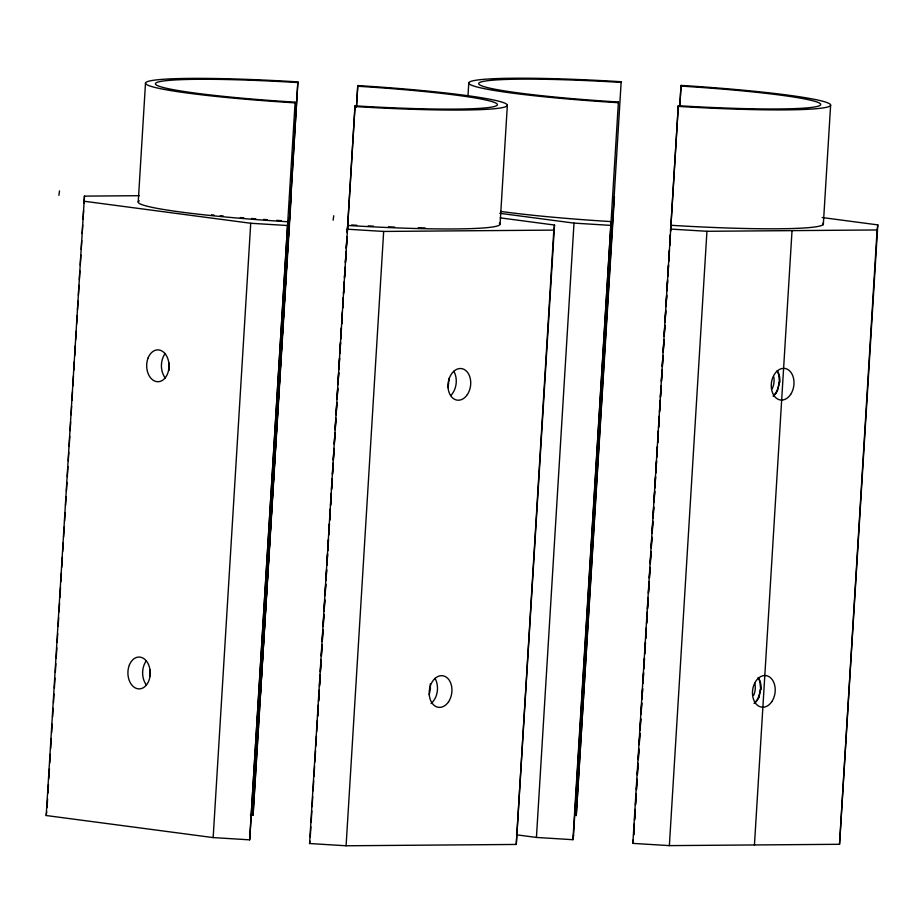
<?xml version="1.0" encoding="UTF-8"?>
<svg xmlns="http://www.w3.org/2000/svg" width="924" height="924" viewBox="0 0 924 924"><rect width="100%" height="100%" fill="white"/><g stroke="black" fill="none" stroke-linecap="round" stroke-linejoin="round"><path stroke-width="1.39" d="M138.23 201.986L145.507 83.079A151.259 10.557 3.5 0 1 297.909 81.89L297.817 82.571A141.314 9.852 3.5 0 0 155.428 83.691A141.314 9.852 3.5 0 0 295.137 102.16L249.676 839.847L213.155 837.594L46.2 815.522L84.465 196.119L139.27 195.692M47.066 807.576L47.598 798.937M47.956 793.185L48.475 784.557M48.833 778.793L49.446 768.722M49.804 762.97L50.323 754.342M50.681 748.59L51.294 738.519M51.652 732.755L52.171 724.127M52.61 716.932L53.142 708.304M53.488 702.54L54.019 693.912M54.377 688.161L54.99 678.089M55.336 672.337L55.867 663.698M56.225 657.946L56.838 647.874M57.184 642.122L57.715 633.483M58.154 626.299L58.686 617.659M59.032 611.907L59.563 603.28M59.921 597.516L60.534 587.445M60.88 581.693L61.411 573.065M61.769 567.301L62.382 557.23M62.728 551.478L63.259 542.85M63.617 537.098L64.23 527.027M64.576 521.263L65.107 512.635M65.546 505.44L66.078 496.812M66.424 491.06L66.955 482.42M67.313 476.668L67.926 466.597M68.272 460.845L68.803 452.206M69.161 446.454L69.774 436.382M70.12 430.63L70.651 421.991M71.09 414.807L71.622 406.167M71.968 400.415L72.499 391.788M72.857 386.024L73.47 375.952M73.816 370.201L74.347 361.573M74.705 355.809L75.318 345.749M75.664 339.986L76.195 331.358M76.634 324.162L77.166 315.534M77.512 309.771L78.043 301.143M78.401 295.391L79.014 285.32M79.36 279.568L79.891 270.928M80.249 265.176L80.862 255.105M81.208 249.353L81.739 240.714M82.178 233.518L82.71 224.89M83.056 219.138L83.587 210.499M84.026 203.315L84.465 196.119M213.155 837.594L250.727 223.262L83.772 201.189M249.676 839.847L287.861 221.067M297.817 82.571L260.245 696.904L260.337 696.222M250.346 814.956A151.259 10.557 3.5 0 1 253.06 815.118L297.909 81.89M500.3 217.868L554.527 225.04L516.262 844.444L346.096 845.772L309.575 843.531L347.759 224.751M310.268 836.89L310.88 826.83M311.145 822.51L311.85 810.995M312.116 806.687L312.728 796.615M313.086 790.852L313.698 780.78M313.964 776.472L314.576 766.4M314.841 762.081L315.546 750.577M315.812 746.257L316.424 736.185M316.689 731.866L317.394 720.362M317.625 716.55L318.33 705.024M318.595 700.704L319.242 690.147M319.473 686.301L320.178 674.786M320.362 671.898L321.09 659.932M321.333 656.063L322.037 644.536M322.233 641.233L322.938 629.718M323.181 625.814L323.885 614.298M324.081 611.018L324.786 599.503M325.029 595.576L325.733 584.049M325.999 579.729L326.634 569.299M326.877 565.326L327.581 553.811M327.754 550.923L328.482 539.085M328.725 535.088L329.429 523.562M329.625 520.374L330.33 508.87M330.573 504.839L331.277 493.324M331.543 488.992L332.178 478.655M332.432 474.589L333.137 463.074M333.31 460.198L334.026 448.44M334.28 444.352L334.985 432.825M335.169 429.741L335.874 418.226M336.128 414.102L336.833 402.587M337.098 398.267L337.722 388.011M337.976 383.864L338.681 372.337M338.854 369.461L339.57 357.807M339.824 353.615L340.529 342.099M340.702 339.212L341.418 327.593M341.672 323.377L342.377 311.85M342.642 307.53L343.266 297.378M343.532 293.127L344.236 281.612M344.49 277.292L345.114 267.163M345.38 262.89L346.084 251.363M346.257 248.487L346.962 236.948M347.228 232.64L355.035 105.844A141.314 9.852 3.5 0 0 497.412 104.735A141.314 9.852 3.5 0 0 357.715 86.255L357.807 85.574A151.259 10.557 3.5 0 1 507.345 105.348L500.069 224.243M317.717 715.857L318.341 705.774M318.607 701.455L319.219 691.371M319.577 685.62L320.189 675.536M320.455 671.217L321.067 661.134M321.425 655.37L322.037 645.287M322.303 640.967L322.915 630.884M323.181 626.564L323.885 615.049M324.151 610.729L324.774 600.646M325.121 594.883L325.745 584.8M325.999 580.48L326.622 570.397M326.969 564.633L327.593 554.562M327.858 550.242L328.47 540.159M328.817 534.395L329.441 524.312M329.706 519.993L330.318 509.909M330.584 505.59L331.289 494.063M331.554 489.743L332.166 479.672M332.524 473.908L333.137 463.825M333.402 459.505L334.014 449.422M334.373 443.659L334.985 433.575M335.25 429.256L335.874 419.173M336.128 414.853L336.833 403.338M337.098 399.018L337.722 388.935M337.988 384.615L338.692 373.088M338.946 368.768L339.57 358.685M339.917 352.933L340.54 342.85M340.806 338.531L341.418 328.447M341.684 324.128L342.296 314.044M342.654 308.281L343.266 298.198M343.532 293.878L344.144 283.795M344.502 278.043L345.114 267.96M345.472 262.197L346.003 253.557M346.35 247.794L346.974 237.711M347.32 231.947L355.035 105.844M356.491 106.318L357.715 86.255M356.491 107.057L357.807 85.574M346.096 845.772L383.668 231.439L553.834 230.111L554.527 225.04M467.983 95.888L468.768 82.929A151.259 10.557 3.5 0 1 621.182 81.728L576.241 815.661L614.425 196.881L613.906 200.635M516.262 844.444L553.834 230.111M573.561 835.25L572.949 839.697L536.428 837.444L574 223.111L499.803 213.305M572.949 839.697L611.041 221.598A151.259 10.557 3.5 0 1 500.681 211.423M573.457 835.931L618.399 102.01A141.314 9.852 3.5 0 1 478.701 83.541A141.314 9.852 3.5 0 1 621.078 82.421L621.182 81.728M822.152 217.533L877.8 224.89L839.535 844.293L669.369 845.622L632.848 843.381L670.939 225.283A151.259 10.557 3.5 0 0 822.868 223.111M633.633 835.308L634.338 823.781M634.592 819.484L635.215 809.366M635.481 805.047L636.186 793.52M636.44 789.269L637.063 779.117M637.329 774.878L638.034 763.27M638.288 759.054L638.911 748.867M639.177 744.663L639.882 733.021M640.055 730.145L640.759 718.618M641.025 714.448L641.73 702.771M641.984 698.625L642.619 688.368M642.954 682.801L643.589 672.522M643.832 668.41L644.467 658.107M644.721 654.03L645.437 642.272M645.68 638.195L646.315 627.858M646.569 623.816L647.285 612.011M647.458 609.135L648.163 597.609M648.429 593.289L649.133 581.762M649.376 577.777L650.011 567.359M650.253 563.386L650.981 551.513M651.224 547.562L651.87 537.11M652.101 533.171L652.841 521.263M653.014 518.376L653.718 506.86M653.984 502.529L654.689 491.014M654.862 488.126L655.566 476.599M655.797 472.753L656.537 460.764M656.768 456.918L657.414 446.35M657.645 442.538L658.385 430.503M658.558 427.627L659.262 416.1M659.493 412.323L660.233 400.254M660.417 397.378L661.122 385.851M661.388 381.531L662.092 370.004M662.312 366.285L662.97 355.601M663.189 351.894L663.94 339.755M664.16 336.07L664.818 325.352M665.037 321.679L665.742 310.175M665.961 306.618L666.666 295.091M666.932 290.771L667.59 279.96M667.809 276.368L668.514 264.841M669.438 249.746L668.733 261.261L669.403 251.189M670.374 234.592L669.704 245.426L670.374 235.343M678.308 105.694L670.581 231.046L678.308 105.694A141.314 9.852 3.5 0 0 820.685 104.585A141.314 9.852 3.5 0 0 680.988 86.105L681.08 85.424A151.259 10.557 3.5 0 1 830.618 105.186L823.307 224.751M633.725 834.615L634.338 824.531M634.603 820.2L635.215 810.117M635.573 804.354L636.186 794.27M636.451 789.951L637.075 779.868M637.421 774.104L638.045 764.021M638.299 759.701L638.923 749.618M639.269 743.855L639.893 733.771M640.159 729.452L640.771 719.369M641.129 713.605L641.741 703.522M642.007 699.202L642.619 689.119M642.977 683.356L643.589 673.273M643.855 668.953L644.467 658.858M644.825 653.106L645.437 643.023M645.703 638.692L646.326 628.609M646.673 622.845L647.297 612.762M647.551 608.442L648.174 598.359M648.521 592.596L649.145 582.513M649.41 578.193L650.022 568.11M650.288 563.79L650.993 552.263M651.258 547.944L651.87 537.86M652.229 532.097L652.841 522.014M653.106 517.694L653.718 507.611M654.077 501.848L654.689 491.764M654.954 487.445L655.578 477.35M655.832 473.03L656.548 461.515M656.802 457.184L657.426 447.101M657.692 442.781L658.396 431.254M658.662 426.934L659.274 416.851M659.62 411.088L660.152 402.448M660.51 396.685L661.122 386.602M661.48 380.838L662 372.199M662.358 366.435L662.97 356.352M663.236 352.032L663.859 341.949M664.206 336.186L664.83 326.103M665.084 321.771L665.707 311.688M666.054 305.936L666.678 295.842M667.024 290.09L667.555 281.439M667.913 275.675L668.526 265.592M679.752 106.272L680.988 86.105M679.845 105.59L681.08 85.424M669.369 845.622L706.941 231.289L877.107 229.96L877.8 224.89M754.446 844.963L792.03 230.63M839.535 844.293L877.107 229.96M168.792 362.554L169.034 370.455M150 669.715L150.011 676.114M58.893 195.345L59.506 190.898M46.2 815.522L46.72 811.722M295.137 102.16L295.045 102.853A151.259 10.557 3.5 0 1 145.507 83.079M290.54 201.478L291.152 197.031L253.06 815.118M257.461 717.186L257.565 716.493M333.125 220.212L333.737 215.766M309.575 843.531L309.921 841.025M618.399 102.01L618.306 102.703A151.259 10.557 3.5 0 1 468.768 82.929M632.848 843.381L633.367 839.627M448.036 387.618L449.203 378.239M429.244 694.79L430.422 688.599L430.249 683.899M758.997 696.95L760.683 689.373L759.921 681.843A16.008 10.684 -81.4 0 0 758.315 678.262M165.153 353.442C160.187 360.522 160.118 370.986 165.2 378.02M146.362 660.614C141.407 667.682 141.337 678.158 146.419 685.192M775.756 393.474L773.134 396.246M450.797 395.588C456.756 389.27 457.981 378.828 453.857 371.205M431.081 703.568C437.941 697.516 439.339 686.301 435.077 678.378M754.354 703.418L756.975 700.646A16.008 10.811 -84.8 0 0 759.031 696.985M574 223.111L610.521 225.364M670.42 229.048L706.941 231.289M250.727 223.262L287.248 225.514M347.147 229.198L383.668 231.439M516.447 834.799L536.428 837.444M778.701 374.67L779.475 382.201L777.777 389.789A16.008 10.811 -84.8 0 1 775.79 393.52M499.33 223.042A151.259 10.557 3.5 0 1 347.667 225.444M425.156 227.905A141.314 9.852 3.5 0 1 418.249 227.778M394.56 227.073A141.314 9.852 3.5 0 1 388.45 226.83M373.446 226.161A141.314 9.852 3.5 0 1 368.26 225.906M356.779 225.283A141.314 9.852 3.5 0 1 351.628 224.982M507.345 105.348A151.259 10.557 3.5 0 1 354.943 106.537M287.768 221.76A151.259 10.557 3.5 0 1 139.293 200.889M281.427 220.663A141.314 9.852 3.5 0 1 276.599 220.339M267.382 219.704A141.314 9.852 3.5 0 1 263.502 219.415M255.798 218.838A141.314 9.852 3.5 0 1 251.524 218.491M243.821 217.856A141.314 9.852 3.5 0 1 240.321 217.556M223.227 215.985A141.314 9.852 3.5 0 1 220.282 215.696M213.964 215.049A141.314 9.852 3.5 0 1 211.481 214.784M830.618 105.186A151.259 10.557 3.5 0 1 678.216 106.387M754.85 683.275A15.893 12.566 -81.3 0 1 753.73 695.241M758.142 677.5A15.904 11.076 -73.6 0 1 758.5 678.043A15.904 10.695 -80.7 0 1 761.041 689.362M760.256 689.373A15.904 9.945 -83.3 0 1 756.791 700.346A15.904 11.007 -86.5 0 1 754.192 703.21M773.804 376.911A15.893 12.566 -81.3 0 1 772.175 388.831M777.338 370.778A15.904 10.695 -80.7 0 1 779.833 382.201M777.107 371.09A16.008 10.684 -81.4 0 1 778.666 374.705M779.036 382.213A15.904 9.945 -83.3 0 1 775.582 393.174A15.904 11.007 -86.5 0 1 773.446 395.634M448.567 701.755A15.927 11.284 -82.5 0 0 443.589 675.918A15.927 11.284 -82.5 0 0 429.556 696.904A15.927 11.284 -82.5 0 0 448.567 701.755M467.359 394.583A15.927 11.284 -82.5 0 0 462.381 368.757A15.927 11.284 -82.5 0 0 448.348 389.743A15.927 11.284 -82.5 0 0 467.359 394.583M129.383 664.98A15.927 11.169 89.6 0 0 139.108 688.9A15.927 11.169 89.6 0 0 148.729 665.049A15.927 11.169 89.6 0 0 129.383 664.98M148.163 357.807A15.927 11.169 89.6 0 0 157.888 381.728A15.927 11.169 89.6 0 0 167.521 357.888A15.927 11.169 89.6 0 0 148.163 357.807M771.84 701.605A15.927 11.284 -82.5 0 0 766.862 675.767A15.927 11.284 -82.5 0 0 752.829 696.754A15.927 11.284 -82.5 0 0 771.84 701.605M790.632 394.433A15.927 11.284 -82.5 0 0 785.654 368.607A15.927 11.284 -82.5 0 0 771.621 389.593A15.927 11.284 -82.5 0 0 790.632 394.433"/></g></svg>
